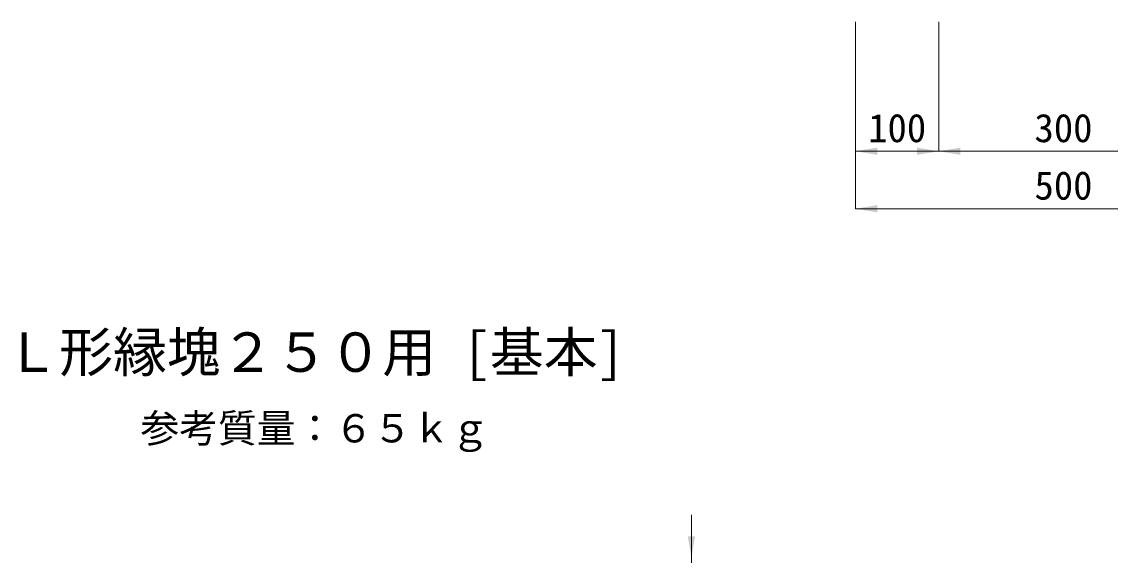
# Model space of a CAD drawing. Units: millimetres at full size. Extents: x 26939 to 38479, y -4931 to 4101.
# Drawn here: x 28571 to 29880, y -1732 to -1090 of the extents above; entities that cross this region are included whole.
import ezdxf
from ezdxf.enums import TextEntityAlignment as Align

# ---------------------------------------------------------------- set-up
doc = ezdxf.new("R2010")
doc.units = ezdxf.units.MM
doc.header["$LTSCALE"] = 15
doc.layers.add('0_2', color=7, linetype='Continuous', lineweight=13)
doc.layers.add('寸法線', color=7, linetype='Continuous', lineweight=9)
doc.styles.add('ＭＳ ゴシック', font='')
doc.styles.get('ＭＳ ゴシック').set_extended_font_data('MS Gothic')

# ---------------------------------------------------------------- blocks, each defined once
blk = doc.blocks.new('filled_arrow')
at = {"color": 0, "linetype": 'Continuous', "lineweight": -2}
blk.add_solid([(7.5, 1.25), (0, 0), (7.5, -1.25)], dxfattribs=at)

msp = doc.modelspace()

# ---------------------------------------------------------------- linework, layer by layer
at = {"layer": '寸法線'}
for p, q in [((29574.08, -1090.09), (29574.08, -1245.91)), ((29574.08, -1090.09), (29574.08, -1315.08)), ((29674.08, -1090.09), (29674.08, -1245.91)), ((29674.08, -1090.09), (29674.08, -1245.91)), ((29574.08, -1245.91), (29674.08, -1245.91)), ((29674.08, -1245.91), (29974.08, -1245.91)), ((29574.08, -1315.08), (30074.08, -1315.08)), ((29376.68, -1683.41), (29376.68, -1854.41))]:
    msp.add_line(p, q, dxfattribs=at)

# ---------------------------------------------------------------- block references
at = {"layer": '寸法線', "xscale": 3.47, "yscale": 3.47}
for p in [(29574.08, -1245.91), (29674.08, -1245.91), (29574.08, -1315.08)]:
    msp.add_blockref('filled_arrow', p, dxfattribs=at)
for p, rotation in [((29674.08, -1245.91), 180), ((29376.68, -1735.41), 90)]:
    msp.add_blockref('filled_arrow', p, dxfattribs=dict(at, rotation=rotation))

# ---------------------------------------------------------------- texts
at = {"layer": '0_2', "style": 'ＭＳ ゴシック'}
for s, height, p in [(' Ｌ形縁塊２５０用 [基本] ', 47.47, (28923.86, -1487.69)), ('参考質量：６５ｋｇ', 34.18, (28923.86, -1579.25))]:
    msp.add_text(s, height=height, dxfattribs=at).set_placement(p, align=Align.MIDDLE_CENTER)
at = {"layer": '寸法線', "style": 'ＭＳ ゴシック'}
for s, p in [('100', (29624.08, -1217.91)), ('300', (29824.08, -1217.91)), ('500', (29824.08, -1287.08))]:
    msp.add_text(s, height=34.18, dxfattribs=at).set_placement(p, align=Align.MIDDLE_CENTER)

doc.saveas('drawing.dxf')
